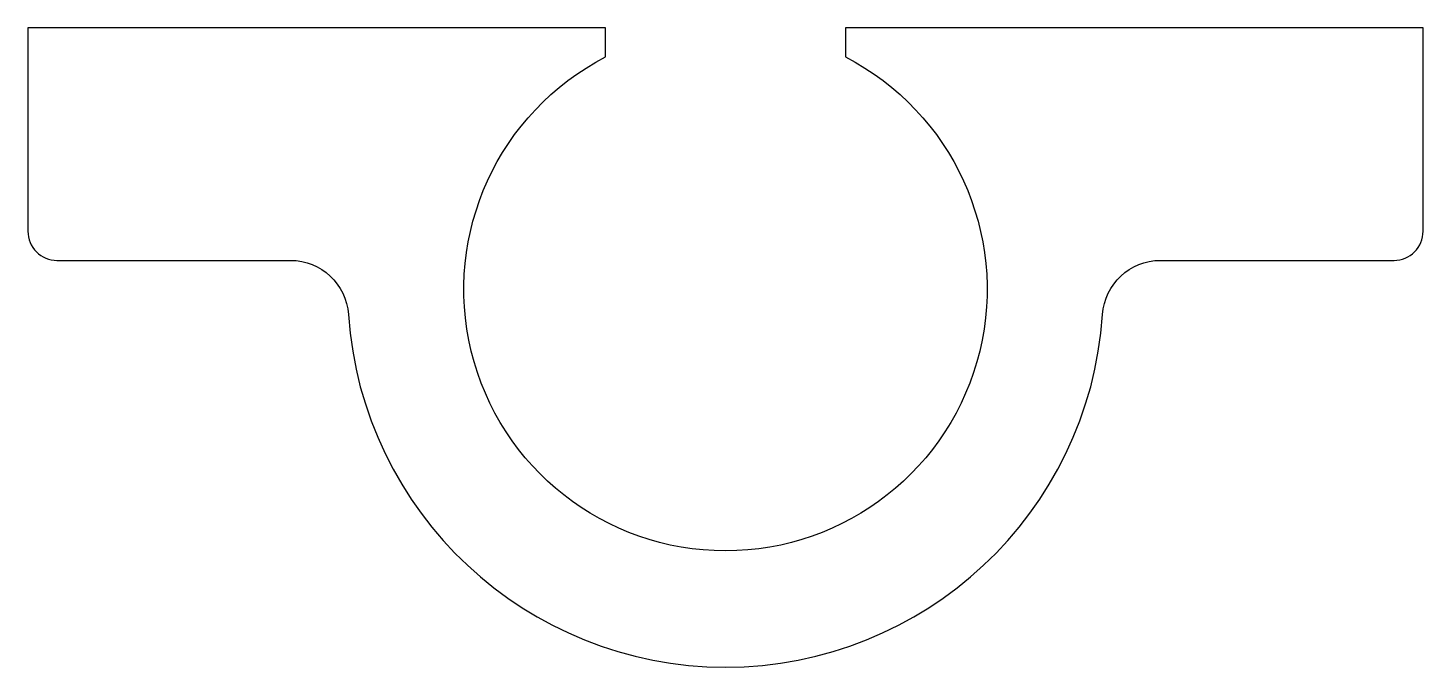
# Model space of a CAD drawing. Header units: inches. Extents: x -2.25 to 0.75, y -1.37 to 0.
import ezdxf

# ---------------------------------------------------------------- set-up
doc = ezdxf.new("R2010")
doc.units = ezdxf.units.IN
doc.header["$MEASUREMENT"] = 0

msp = doc.modelspace()

# ---------------------------------------------------------------- linework, layer by layer
msp.add_lwpolyline([(-2.25, -0.4375, 0.414214), (-2.1875, -0.5), (-1.6854, -0.5, -0.394805), (-1.5607, -0.6167, 0.935414), (0.0607, -0.6167, -0.394805), (0.1854, -0.5), (0.6875, -0.5, 0.414214), (0.75, -0.4375), (0.75, 0), (-0.4923, 0), (-0.4923, -0.0625, -4.123106), (-1.0077, -0.0625), (-1.0077, 0), (-2.25, 0)], format="xyb", close=True)

doc.saveas('drawing.dxf')
